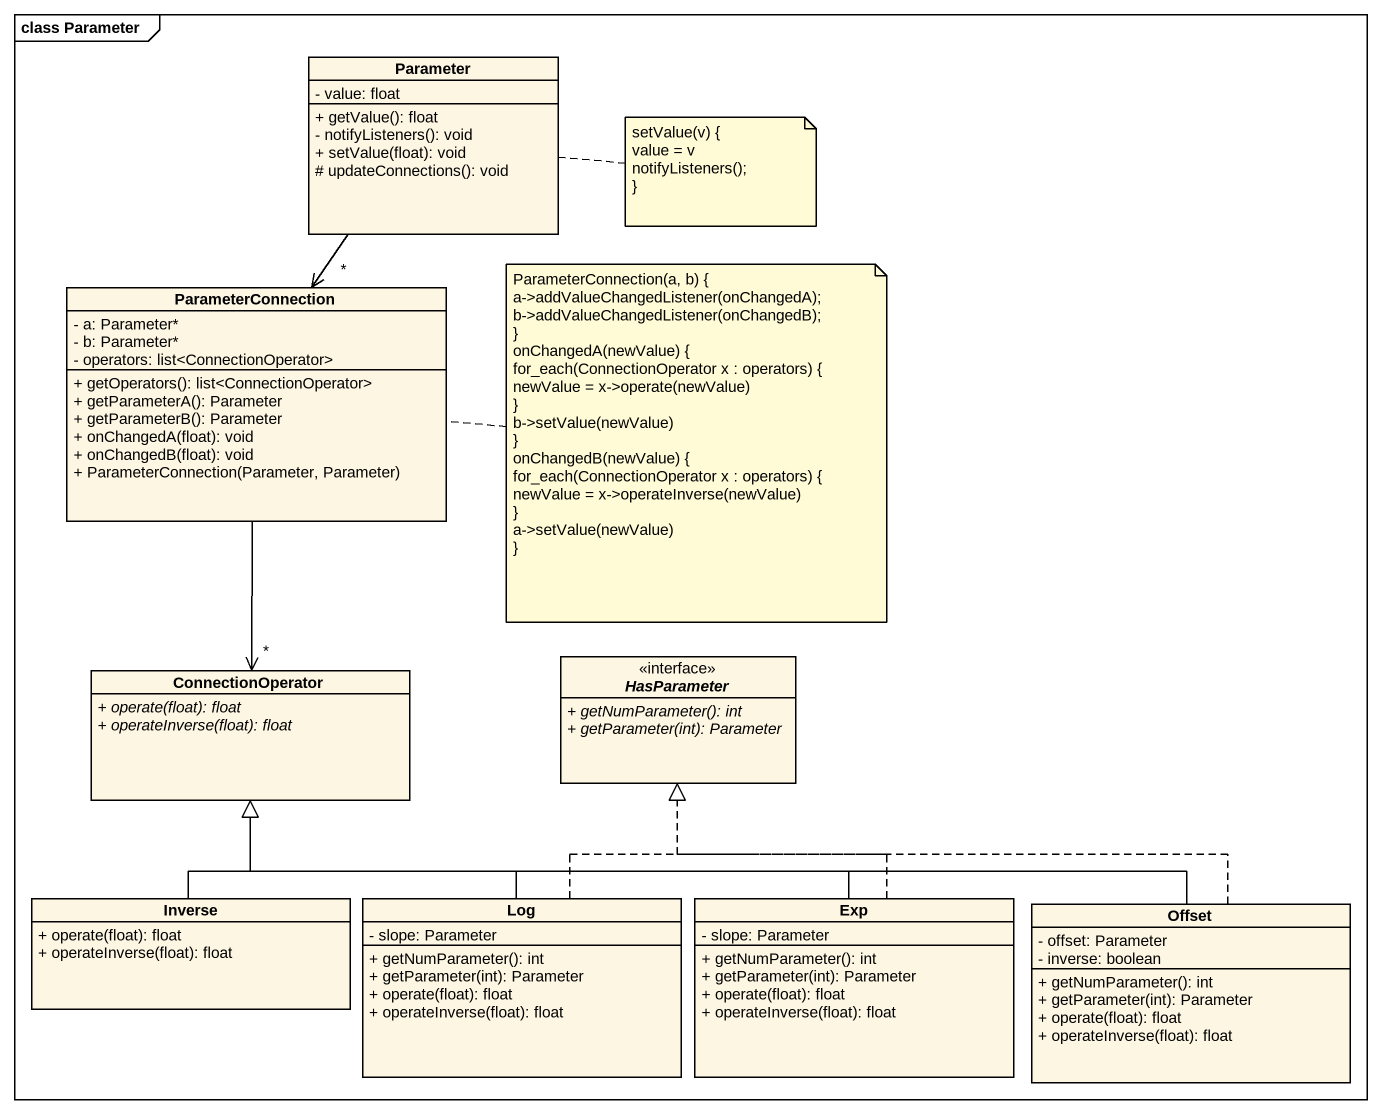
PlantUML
@startuml
mainframe class Parameter
hide circle
hide empty members
skinparam classAttributeIconSize 0
class Parameter {
  - value: float
  + getValue(): float
  - notifyListeners(): void
  + setValue(float): void
  # updateConnections(): void
}
class ParameterConnection {
  - a: Parameter*
  - b: Parameter*
  - operators: list<ConnectionOperator>
  + getOperators(): list<ConnectionOperator>
  + getParameterA(): Parameter
  + getParameterB(): Parameter
  + onChangedA(float): void
  + onChangedB(float): void
  + ParameterConnection(Parameter, Parameter)
}
class ConnectionOperator {
  {abstract} + operate(float): float
  {abstract} + operateInverse(float): float
}
interface HasParameter <<interface>> {
  {abstract} + getNumParameter(): int
  {abstract} + getParameter(int): Parameter
}
class Inverse {
  + operate(float): float
  + operateInverse(float): float
}
class Log {
  - slope: Parameter
  + getNumParameter(): int
  + getParameter(int): Parameter
  + operate(float): float
  + operateInverse(float): float
}
class Exp {
  - slope: Parameter
  + getNumParameter(): int
  + getParameter(int): Parameter
  + operate(float): float
  + operateInverse(float): float
}
class Offset {
  - offset: Parameter
  - inverse: boolean
  + getNumParameter(): int
  + getParameter(int): Parameter
  + operate(float): float
  + operateInverse(float): float
}
Parameter --> "*" ParameterConnection
ParameterConnection --> "*" ConnectionOperator
Inverse -up-|> ConnectionOperator
Log -up-|> ConnectionOperator
Log .up.|> HasParameter
Exp -left-|> ConnectionOperator
Exp .up.|> HasParameter
Offset -left-|> ConnectionOperator
Offset .left.|> HasParameter
note right of Parameter
  setValue(v) {
  value = v
  notifyListeners();
  ~}
end note
note right of ParameterConnection
  ParameterConnection(a, b) {
  a->addValueChangedListener(onChangedA);
  b->addValueChangedListener(onChangedB);
  ~}
  onChangedA(newValue) {
  for_each(ConnectionOperator x : operators) {
  newValue = x->operate(newValue)
  ~}
  b->setValue(newValue)
  ~}
  onChangedB(newValue) {
  for_each(ConnectionOperator x : operators) {
  newValue = x->operateInverse(newValue)
  ~}
  a->setValue(newValue)
  ~}
end note
@enduml
